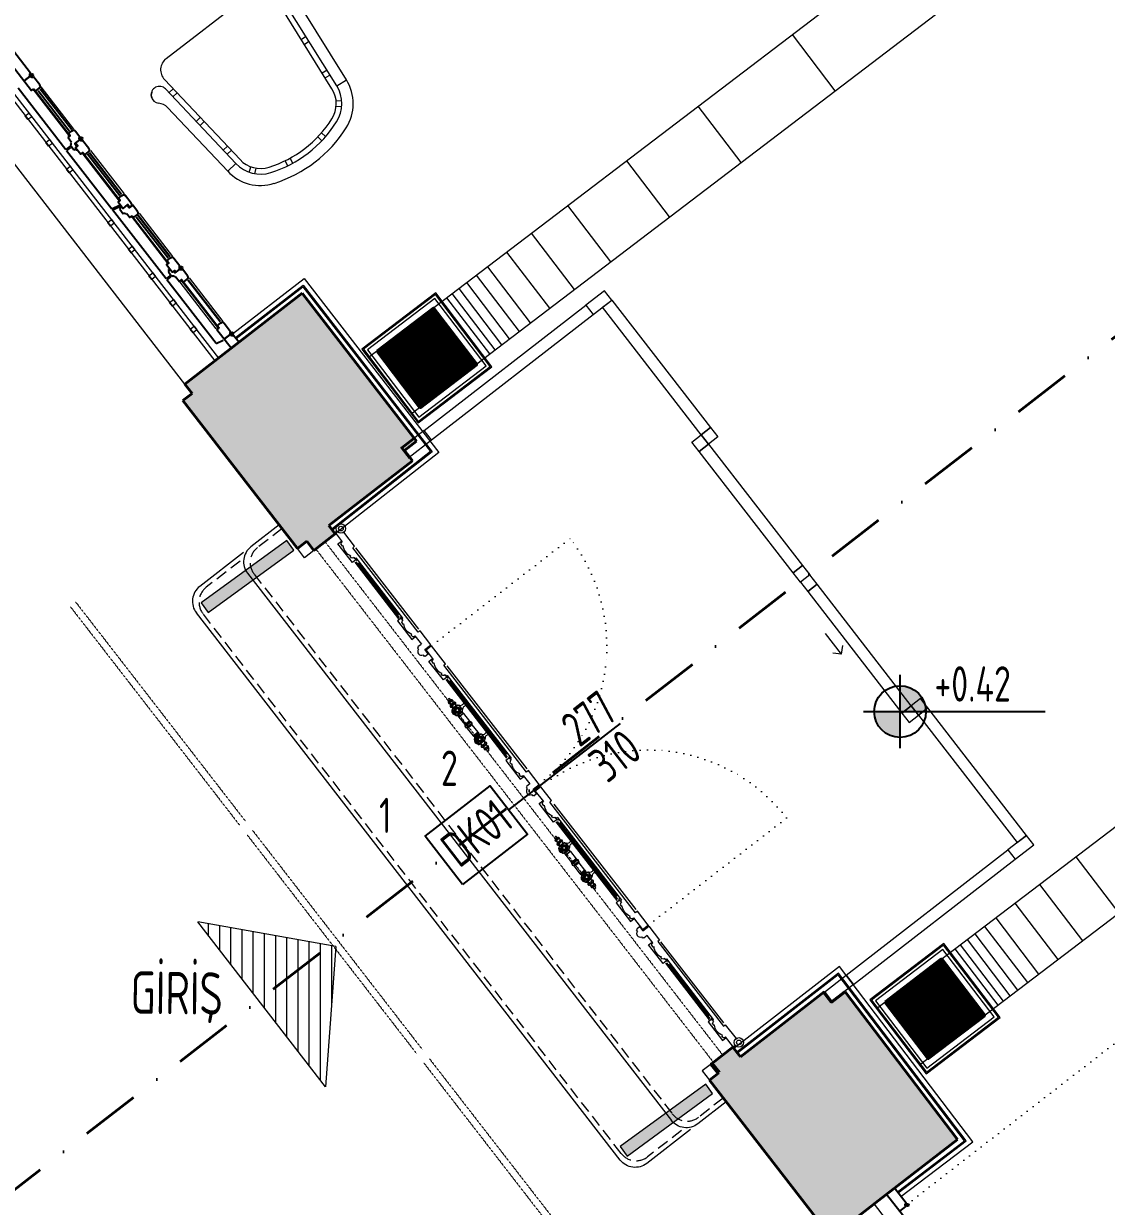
# Model space of a CAD drawing. Header units: millimetres. Extents: x 8884 to 18446, y 10737 to 16556.
# Drawn here: x 10154 to 10614, y 14058 to 14561 of the extents above; entities that cross this region are included whole.
import ezdxf

# ---------------------------------------------------------------- set-up
doc = ezdxf.new("R2010")
doc.units = ezdxf.units.MM
doc.set_wipeout_variables(frame=1)
for name, pattern in [('ACAD_ISO07W100', [3, 0, -3]), ('DASHDOT2', [0.5, 0.25, -0.125, 0, -0.125]), ('DOT2', [3.175, 0, -3.175]), ('DUZ', [0]), ('HIDDEN', [0.375, 0.25, -0.125])]:
    doc.linetypes.add(name, pattern=pattern)
for name, color, linetype, lineweight in [('_duvar_06', 138, 'DUZ', 60), ('Bina', 7, 'Continuous', 9), ('DOGRAMA', 4, 'Continuous', 18), ('FURNITURE (3RDF)', 43, 'Continuous', 20), ('GYPSUM BOARD (3RDF)', 97, 'Continuous', 20), ('kolon', 212, 'Continuous', 50), ('METAL (3RDF)', 252, 'Continuous', 15), ('Olcu', 9, 'Continuous', 20), ('ozgun_duvar', 251, 'DUZ', 9), ('PLASTER (3RDF)', 251, 'Continuous', 13), ('SIVA', 11, 'Continuous', 0), ('t_grns_000', 221, 'Continuous', 0), ('t_grns_005', 191, 'Continuous', 5), ('tassove_30', 6, 'DUZ', 30), ('TRS-ACK-KAPI-AHS', 40, 'Continuous', 18), ('TRS-DVR-OZGN', 192, 'Continuous', 40), ('TRS-GRN-0.00', 221, 'Continuous', 0), ('TRS-GRN-0.05', 191, 'Continuous', 5), ('TRS-GRN-0.09', 197, 'Continuous', 9), ('TRS-GRN-0.13', 153, 'Continuous', 13), ('TRS-GRN-0.15', 157, 'Continuous', 15), ('TRS-GRN-0.18', 152, 'Continuous', 18), ('TRS-GRN-0.20', 72, 'Continuous', 20), ('TRS-GRN-0.25', 54, 'Continuous', 25), ('TRS-ISR-ACLS', 53, 'ACAD_ISO07W100', 20), ('TRS-ISR-KAPI-POZ', 3, 'Continuous', 20), ('TRS-ISR-KST', 185, 'DASHDOT2', 40), ('TRS-MRD-KABA', 115, 'HIDDEN', 9), ('TRS-YAZI-MAHL', 20, 'Continuous', 13), ('TRS-YAZI-MRDVN', 101, 'Continuous', 0), ('TRS_TRM_TASIYICI', 226, 'DUZ', 9), ('TUGLA DUVAR (3RDF)', 26, 'Continuous', 13), ('WALLPAPER (3RDF)', 63, 'Continuous', 13), ('YAZI_MAHAL', 181, 'Continuous', 0)]:
    doc.layers.add(name, color=color, linetype=linetype, lineweight=lineweight)
doc.layers.add('yazi_kapi_poz', color=3, linetype='Continuous')
doc.layers.add('yazi_kot', color=34, linetype='Continuous')
doc.styles.add('yazi_kck_100', font='isocpeur.ttf', dxfattribs={"width": 0.7, "height": 30})
doc.styles.add('yazı_kck_50', font='isocpeur.ttf', dxfattribs={"width": 0.7, "height": 15})
pattern_1 = [(45.60976326, (-107582.08845, -11156.5024), (-0.08932398658, 0.08744269793), [])]

# ---------------------------------------------------------------- blocks, each defined once
blk = doc.blocks.new('kapı bez.plan')
at = {"layer": 't_grns_005', "ltscale": 10}
blk.add_line((-1711.34, -2601.14), (-1711.34, -2601.7), dxfattribs=at)
for points in [[(-1721.79, -2603.6), (-1721.79, -2601.64)], [(-1711.79, -2601.7), (-1711.79, -2603.6), (-1721.79, -2603.6)], [(-1712.34, -2601.7), (-1711.34, -2601.7)]]:
    blk.add_lwpolyline(points, dxfattribs=at)
at = {"layer": 'TRS-GRN-0.20'}
for p, q in [((-1713.05, -2601.7), (-1713.05, -2602.2)), ((-1712.34, -2601.7), (-1713.05, -2601.7)), ((-1712.34, -2601.14), (-1712.34, -2601.7))]:
    blk.add_line(p, q, dxfattribs=at)
for points in [[(-1721.35, -2602.2), (-1721.35, -2601.64)], [(-1720.95, -2602.7), (-1719.95, -2602.7), (-1719.95, -2602.32)], [(-1713.45, -2602.7), (-1714.45, -2602.7), (-1714.45, -2602.32)]]:
    blk.add_lwpolyline(points, dxfattribs=at)
for centre, radius, start, end in [((-1721.57, -2602.78), 0.631, 8.1668, 69.1528), ((-1717.2, -2598.15), 4.99, 236.5927, 303.4073), ((-1712.82, -2602.78), 0.631, 110.8472, 171.8332)]:
    blk.add_arc(centre, radius, start, end, dxfattribs=at)
blk = doc.blocks.new('tokmaküst')
at = {"layer": 't_grns_000', "ltscale": 10}
for points in [[(-2149.1, -2855.65), (-2149.1, -2856.85)], [(-2148.84, -2855.41), (-2148.84, -2857.07)], [(-2148.27, -2855.18), (-2148.27, -2857.25)], [(-2147.36, -2855.45), (-2147.36, -2857.06)], [(-2147.1, -2857.49), (-2147.1, -2855.02)], [(-2146.6, -2854.85), (-2146.6, -2857.67)], [(-2145.6, -2855.15), (-2145.6, -2857.37)], [(-2145.42, -2854.75), (-2145.42, -2857.69)], [(-2145.05, -2854.37), (-2142.59, -2854.37)], [(-2142.64, -2854.24), (-2145, -2854.24)], [(-2142.22, -2857.69), (-2142.22, -2854.75)], [(-2142.02, -2857.44), (-2142.02, -2855)], [(-2141.89, -2855.05), (-2141.89, -2857.4)], [(-2141.26, -2857.51), (-2141.26, -2854.94)], [(-2141.01, -2854.97), (-2141.01, -2857.47)], [(-2137.01, -2854.97), (-2137.01, -2857.47)], [(-2136.77, -2857.57), (-2136.77, -2854.88)], [(-2136.49, -2857.67), (-2136.49, -2854.78)], [(-2136.4, -2857.72), (-2136.4, -2854.73)], [(-2135.62, -2857.72), (-2135.62, -2854.73)], [(-2135.52, -2857.67), (-2135.52, -2854.78)], [(-2135.25, -2857.57), (-2135.25, -2854.88)], [(-2135.01, -2854.97), (-2135.01, -2857.47)], [(-2131.01, -2854.97), (-2131.01, -2857.47)], [(-2130.76, -2857.51), (-2130.76, -2854.94)], [(-2130.13, -2855.05), (-2130.13, -2857.4)], [(-2130, -2857.44), (-2130, -2855)], [(-2129.8, -2857.69), (-2129.8, -2854.75)], [(-2129.43, -2854.37), (-2126.97, -2854.37)], [(-2127.01, -2854.24), (-2129.38, -2854.24)], [(-2126.6, -2854.75), (-2126.6, -2857.69)], [(-2126.42, -2855.15), (-2126.42, -2857.37)], [(-2125.42, -2854.85), (-2125.42, -2857.67)], [(-2124.92, -2857.49), (-2124.92, -2855.02)], [(-2124.66, -2855.45), (-2124.66, -2857.06)], [(-2123.75, -2855.18), (-2123.75, -2857.25)], [(-2123.18, -2855.41), (-2123.18, -2857.07)], [(-2122.92, -2855.65), (-2122.92, -2856.85)]]:
    blk.add_lwpolyline(points, dxfattribs=at)
for centre, radius in [((-2143.82, -2856.22), 1.43), ((-2143.82, -2856.22), 1.05), ((-2143.82, -2856.22), 0.848), ((-2128.2, -2856.22), 1.43), ((-2128.2, -2856.22), 1.05), ((-2128.2, -2856.22), 0.848)]:
    blk.add_circle(centre, radius, dxfattribs=at)
at = {"layer": 't_grns_005', "ltscale": 10}
for points in [[(-2141.01, -2854.97), (-2137.01, -2854.97)], [(-2131.01, -2854.97), (-2135.01, -2854.97)], [(-2145.24, -2857.88), (-2142.41, -2857.88)], [(-2142.41, -2857.93), (-2145.23, -2857.92)], [(-2145.16, -2858.08), (-2142.48, -2858.08)], [(-2144.67, -2858.26), (-2144.67, -2858.28)], [(-2142.97, -2858.26), (-2144.67, -2858.26)], [(-2144.67, -2858.28), (-2142.97, -2858.28)], [(-2144.48, -2858.37), (-2144.48, -2858.39)], [(-2143.16, -2858.37), (-2144.48, -2858.37)], [(-2144.48, -2858.39), (-2143.16, -2858.39)], [(-2143.16, -2858.37), (-2143.16, -2858.39)], [(-2142.97, -2858.26), (-2142.97, -2858.28)], [(-2141.01, -2857.47), (-2137.01, -2857.47)], [(-2131.01, -2857.47), (-2135.01, -2857.47)], [(-2126.78, -2857.88), (-2129.61, -2857.88)], [(-2129.61, -2857.88), (-2126.78, -2857.88)], [(-2126.79, -2857.93), (-2129.61, -2857.92)], [(-2129.54, -2858.08), (-2126.86, -2858.08)], [(-2129.05, -2858.26), (-2129.05, -2858.28)], [(-2127.35, -2858.26), (-2129.05, -2858.26)], [(-2129.05, -2858.28), (-2127.35, -2858.28)], [(-2128.86, -2858.37), (-2128.86, -2858.39)], [(-2127.54, -2858.37), (-2128.86, -2858.37)], [(-2128.86, -2858.39), (-2127.54, -2858.39)], [(-2127.54, -2858.37), (-2127.54, -2858.39)], [(-2127.35, -2858.26), (-2127.35, -2858.28)]]:
    blk.add_lwpolyline(points, dxfattribs=at)
for centre in [(-2143.82, -2856.22), (-2128.2, -2856.22)]:
    blk.add_circle(centre, 0.661, dxfattribs=at)
for centre, radius, start, end in [((-2149.46, -2856.26), 0.457, 133.8298, 233.9101), ((-2149.17, -2856.81), 1.08, 98.6584, 124.6299), ((-2149.59, -2854.84), 0.939, 279.9211, 322.9587), ((-2148.37, -2855.73), 0.566, 79.1833, 145.07), ((-2148.3, -2855.29), 0.117, 26.7193, 72.1809), ((-2146.85, -2853.24), 2.41, 235.9956, 248.5839), ((-2147.57, -2855.2), 0.324, 239.7391, 308.9567), ((-2146.7, -2855.49), 0.663, 135.5695, 176.7997), ((-2147.13, -2855.13), 0.107, 73.8672, 112.7241), ((-2146.76, -2855.17), 0.371, 77.5626, 156.9338), ((-2146.99, -2855.58), 0.834, 27.0921, 68.1218), ((-2145.72, -2854.96), 0.58, 203.9235, 231.548), ((-2145.94, -2855.2), 0.259, 236.8226, 301.9108), ((-2145.92, -2855.12), 0.324, 291.3574, 354.9312), ((-2145.38, -2855.2), 0.227, 103.5774, 167.4933), ((-2145.24, -2854.75), 0.185, 90, 180), ((-2145.24, -2854.75), 0.185, 90, 180), ((-2145.27, -2854.35), 0.219, 278.2674, 355.6999), ((-2144.94, -2854.34), 0.112, 131.5613, 197.3486), ((-2145.06, -2854.21), 0.064, 315.9907, 335.2542), ((-2145.79, -2852.97), 1.49, 301.9271, 35.3359), ((-2141.86, -2852.97), 1.48, 144.4829, 238.483), ((-2142.58, -2854.21), 0.064, 204.7458, 224.0093), ((-2142.7, -2854.34), 0.112, 342.6514, 48.4387), ((-2142.37, -2854.35), 0.219, 184.3001, 261.7326), ((-2142.41, -2854.75), 0.185, 0, 90), ((-2142, -2854.79), 0.219, 188.2674, 265.6999), ((-2141.99, -2855.11), 0.112, 41.5613, 107.3486), ((-2141.86, -2854.99), 0.064, 225.9907, 245.2542), ((-2141.69, -2854.62), 0.469, 245.3979, 293.9408), ((-2141.79, -2854.07), 1.02, 286.4332, 301.5252), ((-2141.15, -2855.09), 0.183, 40.1768, 125.1586), ((-2136.84, -2855.05), 0.18, 65.9314, 156.2836), ((-2136.76, -2854.5), 0.38, 268.469, 313.7981), ((-2136.4, -2854.85), 0.125, 92.7786, 142.1161), ((-2136.53, -2854.37), 0.376, 289.9258, 313.7316), ((-2136.01, -2854.9), 0.364, 89.7597, 135.397), ((-2136.01, -2854.9), 0.364, 44.603, 90.2403), ((-2135.49, -2854.37), 0.376, 226.2684, 250.0742), ((-2135.62, -2854.85), 0.125, 37.8839, 87.2214), ((-2135.26, -2854.5), 0.38, 226.2019, 271.531), ((-2135.18, -2855.05), 0.18, 23.7164, 114.0686), ((-2130.87, -2855.09), 0.183, 54.8414, 139.8232), ((-2130.23, -2854.07), 1.02, 238.4748, 253.5668), ((-2130.33, -2854.62), 0.469, 246.0592, 294.6021), ((-2130.16, -2854.99), 0.064, 294.7458, 314.0093), ((-2130.03, -2855.11), 0.112, 72.6514, 138.4387), ((-2130.02, -2854.79), 0.219, 274.3001, 351.7326), ((-2129.61, -2854.75), 0.185, 90, 180), ((-2129.65, -2854.35), 0.219, 278.2674, 355.6999), ((-2129.32, -2854.34), 0.112, 131.5613, 197.3486), ((-2129.44, -2854.21), 0.064, 315.9907, 335.2542), ((-2130.17, -2852.97), 1.49, 301.9271, 35.3359), ((-2126.24, -2852.97), 1.48, 144.4829, 238.483), ((-2126.96, -2854.21), 0.064, 204.7458, 224.0093), ((-2127.08, -2854.34), 0.112, 342.6514, 48.4387), ((-2126.75, -2854.35), 0.219, 184.3001, 261.7326), ((-2126.78, -2854.75), 0.185, 0, 90), ((-2126.64, -2855.2), 0.227, 12.5067, 76.4226), ((-2126.1, -2855.12), 0.324, 185.0688, 248.6426), ((-2126.08, -2855.2), 0.259, 238.0892, 303.1774), ((-2126.3, -2854.96), 0.58, 308.452, 336.0765), ((-2125.03, -2855.58), 0.834, 111.8782, 152.9079), ((-2125.26, -2855.17), 0.371, 23.0662, 102.4374), ((-2124.89, -2855.13), 0.107, 67.2759, 106.1328), ((-2125.32, -2855.49), 0.663, 3.2003, 44.4305), ((-2124.45, -2855.2), 0.324, 231.0433, 300.2609), ((-2125.17, -2853.24), 2.41, 291.4161, 304.0044), ((-2123.72, -2855.29), 0.117, 107.8191, 153.2807), ((-2123.65, -2855.73), 0.566, 34.93, 100.8167), ((-2122.43, -2854.84), 0.939, 217.0413, 260.0789), ((-2122.85, -2856.81), 1.08, 55.3701, 81.3416), ((-2122.55, -2856.26), 0.457, 306.0899, 46.1702), ((-2149.13, -2855.04), 1.7, 249.3743, 260.7741), ((-2149.74, -2857.89), 1.23, 34.598, 74.0966), ((-2148.47, -2856.98), 0.343, 219.9563, 318.0292), ((-2147.46, -2858.21), 1.26, 96.5714, 126.8704), ((-2147.57, -2857.22), 0.257, 37.0871, 97.9988), ((-2146.7, -2857.03), 0.663, 183.2003, 224.4305), ((-2147.13, -2857.39), 0.107, 247.2759, 286.1328), ((-2146.76, -2857.35), 0.371, 203.0662, 282.4374), ((-2146.99, -2856.94), 0.834, 291.8782, 332.9079), ((-2145.72, -2857.55), 0.58, 128.452, 156.0765), ((-2145.94, -2857.32), 0.259, 58.0892, 123.1774), ((-2145.92, -2857.4), 0.324, 5.0688, 68.6426), ((-2145.38, -2857.32), 0.227, 192.5067, 256.4226), ((-2145.24, -2857.69), 0.185, 180, 270), ((-2145.46, -2857.96), 0.227, 354.8772, 22.5419), ((-2145.14, -2857.99), 0.0928, 177.1286, 254.2351), ((-2145.35, -2859.38), 1.31, 58.6596, 81.76), ((-2144.91, -2859.07), 0.822, 58.2493, 72.6418), ((-2143.81, -2857.72), 0.942, 224.7852, 269.5178), ((-2143.83, -2857.72), 0.942, 270.4822, 315.2148), ((-2142.73, -2859.07), 0.822, 107.3582, 121.7507), ((-2142.29, -2859.38), 1.31, 98.24, 121.3404), ((-2142.5, -2857.99), 0.0928, 285.7649, 2.8714), ((-2142.41, -2857.69), 0.185, 270, 0), ((-2142.18, -2857.96), 0.227, 157.4581, 185.1228), ((-2142, -2857.66), 0.219, 94.3001, 171.7326), ((-2141.99, -2857.34), 0.112, 252.6514, 318.4387), ((-2141.86, -2857.46), 0.064, 114.7458, 134.0093), ((-2141.69, -2857.83), 0.469, 66.0592, 114.6021), ((-2141.79, -2858.38), 1.02, 58.4748, 73.5668), ((-2141.15, -2857.36), 0.183, 234.8414, 319.8232), ((-2136.84, -2857.4), 0.18, 203.7164, 294.0686), ((-2136.76, -2857.95), 0.38, 46.2019, 91.531), ((-2136.4, -2857.6), 0.125, 217.8839, 267.2214), ((-2136.53, -2858.07), 0.376, 46.2684, 70.0742), ((-2136.01, -2857.55), 0.364, 224.603, 270.2403), ((-2136.01, -2857.55), 0.364, 269.7597, 315.397), ((-2135.49, -2858.07), 0.376, 109.9258, 133.7316), ((-2135.62, -2857.6), 0.125, 272.7786, 322.1161), ((-2135.26, -2857.95), 0.38, 88.469, 133.7981), ((-2135.18, -2857.4), 0.18, 245.9314, 336.2836), ((-2130.87, -2857.36), 0.183, 220.1768, 305.1586), ((-2130.23, -2858.38), 1.02, 106.4332, 121.5252), ((-2130.33, -2857.83), 0.469, 65.3979, 113.9408), ((-2130.16, -2857.46), 0.064, 45.9907, 65.2542), ((-2130.03, -2857.34), 0.112, 221.5613, 287.3486), ((-2130.02, -2857.66), 0.219, 8.2674, 85.6999), ((-2129.61, -2857.69), 0.185, 180, 270), ((-2129.83, -2857.96), 0.227, 354.8772, 22.5419), ((-2129.52, -2857.99), 0.0928, 177.1286, 254.2351), ((-2129.73, -2859.38), 1.31, 58.6596, 81.76), ((-2129.29, -2859.07), 0.822, 58.2493, 72.6418), ((-2128.19, -2857.72), 0.942, 224.7852, 269.5178), ((-2128.21, -2857.72), 0.942, 270.4822, 315.2148), ((-2127.11, -2859.07), 0.822, 107.3582, 121.7507), ((-2126.67, -2859.38), 1.31, 98.24, 121.3404), ((-2126.88, -2857.99), 0.0928, 285.7649, 2.8714), ((-2126.56, -2857.96), 0.227, 157.4581, 185.1228), ((-2126.78, -2857.69), 0.185, 270, 0), ((-2126.64, -2857.32), 0.227, 283.5774, 347.4933), ((-2126.1, -2857.4), 0.324, 111.3574, 174.9312), ((-2126.08, -2857.32), 0.259, 56.8226, 121.9108), ((-2126.3, -2857.55), 0.58, 23.9235, 51.548), ((-2125.03, -2856.94), 0.834, 207.0921, 248.1218), ((-2125.26, -2857.35), 0.371, 257.5626, 336.9338), ((-2124.89, -2857.39), 0.107, 253.8672, 292.7241), ((-2125.32, -2857.03), 0.663, 315.5695, 356.7997), ((-2124.45, -2857.22), 0.257, 82.0012, 142.9129), ((-2124.56, -2858.21), 1.26, 53.1296, 83.4286), ((-2123.55, -2856.98), 0.343, 221.9708, 320.0437), ((-2122.28, -2857.89), 1.23, 105.9034, 145.402), ((-2122.88, -2855.04), 1.7, 279.2259, 290.6257)]:
    blk.add_arc(centre, radius, start, end, dxfattribs=at)
blk = doc.blocks.new('giriskapi')
at = {"layer": 't_grns_000'}
for points in [[(-84.74, 0), (-128.4, 0)], [(-9.56, 0), (-64.93, 0)], [(66.08, 0), (9.36, 0)], [(127.08, 0), (83.42, 0)], [(-123.91, -4.06), (-93.5, -4.06)], [(-123.77, -3.56), (-93.73, -3.56)], [(-122.74, -3.06), (-94.77, -3.06)], [(-60.73, -4.06), (-18.51, -4.06)], [(-60.59, -3.56), (-18.73, -3.56)], [(-59.56, -3.06), (-19.78, -3.06)], [(15.77, -4.06), (57.97, -4.06)], [(15.91, -3.56), (57.74, -3.56)], [(16.94, -3.06), (56.69, -3.06)], [(91.77, -4.06), (122.18, -4.06)], [(91.91, -3.56), (121.95, -3.56)], [(92.94, -3.06), (120.91, -3.06)]]:
    blk.add_lwpolyline(points, dxfattribs=at)
for centre, radius in [((-138.82, 0), 2), ((-138.82, 0), 1), ((137.5, 0), 2), ((137.5, 0), 1)]:
    blk.add_circle(centre, radius, dxfattribs=at)
at = {"layer": 'TRS-GRN-0.20'}
for p, q in [((-92.51, -2.5), (-124.99, -2.5)), ((137.68, -3), (132.19, -3)), ((137.68, -1.99), (137.68, -3))]:
    blk.add_line(p, q, dxfattribs=at)
for points in [[(-76.32, -3.16), (-76.32, 0), (-83.82, 0), (-83.82, -1), (-129.32, -1), (-129.32, 0), (-136.82, 0)], [(-1.14, -3.16), (-1.14, -3.16), (-1.14, -3.16), (-1.14, 0), (-8.64, 0), (-8.64, -1), (-66.14, -1), (-66.14, 0), (-75.82, 0), (-75.82, -3), (-70.82, -3), (-70.82, -3.56)], [(0.18, -5.16), (0.88, -5.16), (0.88, -4.76), (1.18, -4.76), (1.18, -3.16), (-1.14, -3.16), (-1.14, 0)], [(67, -1), (7.46, -1), (7.46, 0), (0, 0), (0, -3), (5.68, -3), (5.68, -3), (5.68, -3)], [(68.18, -3), (74.5, -3), (74.5, 0), (67, 0), (67, -1)], [(73.68, -5.16), (72.98, -5.16), (72.98, -4.76), (72.68, -4.76), (72.68, -3.16), (75, -3.16), (75, 0), (82.5, 0), (82.5, -1), (128, -1), (128, 0), (135.5, 0)], [(-139, -1.99), (-139, -3), (-134, -3)], [(-83.5, -3), (-79, -3), (-79, -3)], [(-79, -3.15), (-79, -4.91), (-78.7, -4.91), (-78.7, -5.31), (-78, -5.31)], [(-75, -5.31), (-74.3, -5.31), (-74.3, -4.91), (-74, -4.91), (-74, -3.31), (-76.32, -3.31), (-76.32, -0.15)], [(-61.81, -2.5), (-61.81, -2.5), (-17.33, -2.5), (-17.33, -2.86)], [(-8.32, -3), (-3.82, -3), (-3.82, -4.76), (-3.52, -4.76), (-3.52, -5.16), (-2.82, -5.16)], [(14.69, -2.5), (59.17, -2.5)], [(77.68, -3), (77.68, -4.76), (77.38, -4.76), (77.38, -5.16), (76.68, -5.16)], [(81.68, -3.56), (81.68, -3), (77.68, -3)], [(123.18, -2.5), (90.69, -2.5), (90.69, -2.5)]]:
    blk.add_lwpolyline(points, dxfattribs=at)
for centre in [(-76.5, -4.97), (-1.32, -4.82), (75.18, -4.82)]:
    blk.add_arc(centre, 1.54, 192.6804, 347.3196, dxfattribs=at)
at = {"layer": 't_grns_000'}
for name, p in [('kapı bez.plan', (1587.35, 2598.64)), ('kapı bez.plan', (1650.53, 2598.64)), ('tokmaküst', (2096.34, 2848.06)), ('kapı bez.plan', (1727.03, 2598.64)), ('tokmaküst', (2170.51, 2848.06)), ('kapı bez.plan', (1803.03, 2598.64))]:
    blk.add_blockref(name, p, dxfattribs=at)
at = {"layer": 't_grns_000', "xscale": -1}
for p in [(-1804.85, 2598.64), (-1729.67, 2598.64), (-1653.17, 2598.64), (-1589.16, 2598.64)]:
    blk.add_blockref('kapı bez.plan', p, dxfattribs=at)
blk = doc.blocks.new('KESİT ÇİZ')
at = {"layer": 'TRS-ISR-KST', "ltscale": 100}
blk.add_lwpolyline([(112917.63, 54696.31), (114203.42, 55692.51)], dxfattribs=at)
blk = doc.blocks.new('kot_pln_100_1')
at = {"layer": 'yazi_kot'}
h = blk.add_hatch(color=256, dxfattribs=at)
h.paths.add_polyline_path([(2536.6, 63728.3), (2558.6, 63728.3, 0.414214), (2536.6, 63750.3)])
h.paths.add_polyline_path([(2536.6, 63728.3), (2514.6, 63728.3, 0.414214), (2536.6, 63706.3)])
for p, q in [((2536.6, 63697.1), (2536.6, 63759.5)), ((2505.6, 63728.3), (2660, 63728.3))]:
    blk.add_line(p, q, dxfattribs=at)
blk.add_circle((2536.6, 63728.3), 22, dxfattribs=at)
at = {"layer": 'yazi_kot', "style": 'yazi_kck_100', "width": 0.7}
for tag, p in [('±0.00', (2565.8, 63736.8)), ('KABAKOT', (2567, 63693.6))]:
    blk.add_attdef(tag, p, '', height=30, dxfattribs=at)
blk = doc.blocks.new('poz_lk_50_1')
at = {"layer": 'yazi_kapi_poz'}
blk.add_line((-17146.5, -36.55), (-17086.5, -36.55), dxfattribs=at)
blk.add_lwpolyline([(-17181.5, -49.55), (-17181.5, -23.55), (-17146.5, -23.55), (-17146.5, -49.55)], close=True, dxfattribs=at)
at = {"layer": 'yazi_kapi_poz', "style": 'yazı_kck_50', "width": 0.7}
for tag, p in [('90', (-17106.68, -34.14)), ('LK01', (-17178.51, -43.42)), ('210', (-17106.68, -53.45))]:
    blk.add_attdef(tag, p, '', height=15, dxfattribs=at)
blk = doc.blocks.new('SAND5')
blk.add_wipeout([(-48.26, -3.77), (-37.37, -3.99), (-12.67, -3.95), (-6.83, -3.84), (-4.1, -2.29), (-2.85, 0.45), (-3.3, 6.05), (-1.31, 6.25), (-0.23, 2.62), (3.2, 2.09), (4.77, 4.04), (3.9, 6.97), (2.82, 8.41), (-0.05, 33.49), (-0.81, 40.99), (-4.12, 49.21), (-9.22, 53.5), (-17.9, 56.28), (-29.02, 57.19), (-39.57, 55.6), (-48.89, 51.03), (-53.48, 43.27), (-53.71, 40.89), (-56.55, 13.9), (-57.42, 8.32), (-59.24, 5.78), (-59.07, 3.22), (-57.78, 1.99), (-54.79, 2.18), (-53.47, 4.39), (-53.29, 6.17), (-51.3, 5.97), (-51.74, 1.49), (-50.47, -2.36), (-50.47, -2.36)])
for p, q in [((-35.83, 52.38), (-35.48, 50.42)), ((-33.86, 52.73), (-33.51, 50.77)), ((-20.88, 52.76), (-21.23, 50.78)), ((-18.91, 52.41), (-19.26, 50.44)), ((-46.84, 47.48), (-45.26, 46.26)), ((-7.89, 47.54), (-9.46, 46.31)), ((-48.06, 45.9), (-46.48, 44.67)), ((-6.66, 45.96), (-8.23, 44.73)), ((-53.89, 40.91), (-56.93, 10.04)), ((-49.91, 40.51), (-53.89, 40.91)), ((-49.91, 40.51), (-53.47, 4.39)), ((-47.92, 40.32), (-51.74, 1.49)), ((-6.78, 40.38), (-2.84, 1.56)), ((-4.79, 40.58), (-0.81, 40.99)), ((-4.79, 40.58), (-1.13, 4.47)), ((-0.81, 40.99), (2.32, 10.14)), ((-50.55, 34.04), (-48.56, 33.84)), ((-50.35, 36.03), (-48.36, 35.83)), ((-4.34, 36.1), (-6.33, 35.9)), ((-4.14, 34.11), (-6.13, 33.91)), ((-51.72, 22.09), (-49.73, 21.9)), ((-2.92, 22.17), (-4.91, 21.97)), ((-51.92, 20.1), (-49.93, 19.91)), ((-2.72, 20.18), (-4.71, 19.98)), ((-53.29, 6.17), (-51.3, 5.97)), ((-53.09, 8.16), (-51.1, 7.97)), ((-1.51, 8.24), (-3.5, 8.04)), ((-1.31, 6.25), (-3.3, 6.05)), ((-46.76, -4), (-7.81, -3.94))]:
    blk.add_line(p, q)
for centre, radius, start, end in [((-27.3, 10.14), 47.09, 70.1191, 110.0601), ((-37.97, 39.34), 16, 110.0601, 174.379), ((-37.97, 39.34), 12, 110.0601, 174.379), ((-27.3, 10.14), 43.09, 70.1191, 110.0601), ((-27.3, 10.14), 41.09, 70.1191, 110.0601), ((-16.73, 39.37), 12, 5.8002, 70.1191), ((-16.73, 39.37), 16, 5.8002, 70.1191), ((-37.97, 39.34), 10, 110.0601, 174.379), ((-16.73, 39.37), 10, 5.8002, 70.1191), ((-61.9, 10.53), 5, 312.9694, 354.379), ((7.29, 10.64), 5, 185.8002, 227.2098), ((-56.45, 4.68), 3, 132.9694, 354.379), ((1.86, 4.77), 3, 185.8002, 47.2098), ((-46.77, 1), 5, 174.379, 270.0896), ((-7.82, 1.06), 5, 270.0896, 5.8002)]:
    blk.add_arc(centre, radius, start, end)
blk = doc.blocks.new('FHFDH')
at = {"layer": 'METAL (3RDF)'}
for p, q in [((139319.44, -16673.9, 33.18), (139623.78, -16442.13, 33.18)), ((139337.66, -16697.82, 33.18), (139618.13, -16484.23, 33.18)), ((139543.54, -16503.24, 33.18), (139561.76, -16527.16, 33.18)), ((139499.68, -16536.64, 33.18), (139517.89, -16560.56, 33.18)), ((139459.67, -16567.1, 33.18), (139477.89, -16591.02, 33.18)), ((139429.25, -16590.27, 33.18), (139447.47, -16614.19, 33.18)), ((139404.2, -16609.35, 33.18), (139422.42, -16633.27, 33.18)), ((139388.74, -16621.12, 33.18), (139406.96, -16645.04, 33.18)), ((139378.29, -16629.08, 33.18), (139396.51, -16653, 33.18)), ((139370.11, -16635.31, 33.18), (139388.32, -16659.23, 33.18)), ((139361.21, -16642.09, 33.18), (139379.43, -16666.01, 33.18)), ((139365.38, -16638.91, 33.18), (139383.6, -16662.83, 33.18)), ((139355.06, -16646.77, 33.18), (139373.27, -16670.7, 33.18)), ((139357.97, -16644.55, 33.18), (139376.19, -16668.48, 33.18)), ((139352.78, -16648.51, 33.18), (139370.99, -16672.43, 33.18))]:
    blk.add_line(p, q, dxfattribs=at)

msp = doc.modelspace()

# ---------------------------------------------------------------- hatches: boundary and pattern name
at = {"layer": 'Olcu'}
h = msp.add_hatch(dxfattribs=at)
h.set_pattern_fill('ANSI31', color=256, scale=1.5, angle=45, style=0)
h.set_pattern_definition([(90, (3350.3603, 111083.143), (-4.7625, 1e-15), [])])
h.paths.add_polyline_path([(10274.45, 14170.32), (10253.32, 14174.12), (10239.47, 14163.4), (10281.91, 14108.62), (10285.48, 14156.31)])
h.paths.add_polyline_path([(10286.36, 14168.18), (10274.45, 14170.32), (10285.48, 14156.31)])
h.paths.add_polyline_path([(10253.32, 14174.12), (10227.58, 14178.75), (10239.47, 14163.4)])
at = {"layer": 'ozgun_duvar'}
h = msp.add_hatch(dxfattribs=at)
h.set_pattern_fill('DOTS', color=256, scale=0.4, style=0)
h.set_pattern_definition([(0, (19999.1183, 8091.67544), (0.3175, 0.635), [0, -0.635])])
h.paths.add_polyline_path([(10238.39, 14419.92), (10271.98, 14445.94), (10320.68, 14383.08), (10315.54, 14379.13), (10318.9, 14374.77), (10283.32, 14347.21), (10286.08, 14343.65), (10276.99, 14336.61), (10273.93, 14340.56), (10269.97, 14337.5), (10221.28, 14400.34), (10225.24, 14403.4), (10222.17, 14407.36), (10229.29, 14412.87)])
h = msp.add_hatch(dxfattribs=at)
h.set_pattern_fill('DOTS', color=256, scale=0.4, style=0)
h.set_pattern_definition([(0, (19999.1183, 8091.67544), (0.3175, 0.635), [0, -0.635])])
h.paths.add_polyline_path([(10493.87, 14148.93), (10497.17, 14144.67), (10502.88, 14148.99), (10550.64, 14086.26), (10517.06, 14060.24), (10507.95, 14053.19), (10500.84, 14047.68), (10497.78, 14051.63), (10493.83, 14048.57), (10445.14, 14111.41), (10449.09, 14114.48), (10446.03, 14118.43), (10455.12, 14125.47), (10458.3, 14121.37), (10493.87, 14148.93), (10497.19, 14144.68)])
at = {"layer": 'TRS-GRN-0.15'}
h = msp.add_hatch(color=256, dxfattribs=at)
h.dxf.hatch_style = 1
h.paths.add_polyline_path([(10229.09, 14314.31), (10232.04, 14310.27), (10268.39, 14336.8), (10265.44, 14340.84)])
h = msp.add_hatch(color=256, dxfattribs=at)
h.dxf.hatch_style = 1
h.paths.add_polyline_path([(10407.24, 14083.2), (10410.18, 14079.16), (10446.53, 14105.69), (10443.58, 14109.73)])
at = {"layer": 'TRS_TRM_TASIYICI'}
h = msp.add_hatch(dxfattribs=at)
h.set_pattern_fill('ANSI31', color=256, angle=0.6098)
h.set_pattern_definition(pattern_1)
h.paths.add_polyline_path([(10304.01, 14421.33), (10322.18, 14397.47), (10346.05, 14415.64), (10327.87, 14439.51)])
h = msp.add_hatch(dxfattribs=at)
h.set_pattern_fill('ANSI31', color=256, angle=0.6098)
h.set_pattern_definition(pattern_1)
h.paths.add_polyline_path([(10520.01, 14144.64), (10538.19, 14120.77), (10562.06, 14138.95), (10543.88, 14162.82)])

# ---------------------------------------------------------------- linework, layer by layer
at = {"layer": '_duvar_06'}
msp.add_line((10446.03, 14118.43), (10449.09, 14114.48), dxfattribs=at)
at = {"layer": 'DOGRAMA', "elevation": -0.16}
for points in [[(10399.66, 14440), (10403.63, 14443.08)], [(10323.86, 14387.63), (10392.61, 14440.9)], [(10326.93, 14383.66), (10395.69, 14436.93)], [(10503.28, 14156.04), (10572.04, 14209.31)], [(10506.36, 14152.07), (10575.11, 14205.34)]]:
    msp.add_lwpolyline(points, dxfattribs=at)
for points in [[(10403.63, 14443.08), (10445.65, 14388.85), (10441.67, 14385.77), (10399.66, 14440)], [(10444.75, 14381.8), (10484.76, 14330.17), (10480.78, 14327.09), (10440.78, 14378.72)], [(10530.91, 14270.59), (10490.91, 14322.22), (10486.94, 14319.15), (10526.94, 14267.51)], [(10579.98, 14215.46), (10537.96, 14269.7), (10533.99, 14266.62), (10576.01, 14212.39)]]:
    msp.add_lwpolyline(points, close=True, dxfattribs=at)
at = {"layer": 'GYPSUM BOARD (3RDF)', "elevation": 33.18}
for points in [[(10298.05, 14422.14), (10321.38, 14391.51), (10352, 14414.84), (10328.68, 14445.47)], [(10299.8, 14421.9), (10321.61, 14393.26), (10350.25, 14415.07), (10328.44, 14443.71)], [(10514.06, 14145.45), (10537.38, 14114.82), (10568.01, 14138.14), (10544.69, 14168.77)], [(10515.81, 14145.21), (10537.62, 14116.57), (10566.26, 14138.38), (10544.45, 14167.02)]]:
    msp.add_lwpolyline(points, close=True, dxfattribs=at)
at = {"layer": 'kolon', "elevation": 33.18}
for points in [[(10304.01, 14421.33), (10322.18, 14397.47), (10346.05, 14415.64), (10327.87, 14439.51)], [(10520.01, 14144.64), (10538.19, 14120.77), (10562.06, 14138.95), (10543.88, 14162.82)]]:
    msp.add_lwpolyline(points, close=True, dxfattribs=at)
at = {"layer": 'PLASTER (3RDF)'}
for points in [[(10243.95, 14426.76), (10272.33, 14448.75), (10326.62, 14378.67), (10284.56, 14345.63)], [(10525.06, 14063.91), (10553.62, 14085.66), (10499.94, 14156.24), (10457.07, 14122.95)]]:
    msp.add_lwpolyline(points, dxfattribs=at)
at = {"layer": 'SIVA'}
for q in [(10494.57, 14301.28, -0.16), (10501.84, 14296.2, -0.16), (10497.68, 14292.98, -0.16)]:
    msp.add_line((10501.37, 14292.51, -0.16), q, dxfattribs=at)
at = {"layer": 'tassove_30'}
msp.add_lwpolyline([(10276.99, 14336.61), (10285.68, 14343.34)], dxfattribs=at)
at = {"layer": 'TRS-ACK-KAPI-AHS', "elevation": -0.16}
for points in [[(10392.61, 14440.9), (10395.69, 14436.93), (10403.63, 14443.08), (10400.55, 14447.05)], [(10314.34, 14380.29), (10317.44, 14376.3), (10326.93, 14383.66), (10323.86, 14387.63)], [(10441.67, 14385.77), (10444.75, 14381.8), (10440.78, 14378.72), (10437.7, 14382.69)], [(10445.65, 14388.85), (10448.72, 14384.88), (10444.75, 14381.8), (10441.67, 14385.77)], [(10484.76, 14330.17), (10487.83, 14326.2), (10483.86, 14323.12), (10480.78, 14327.09)], [(10490.91, 14322.22), (10487.83, 14326.2), (10483.86, 14323.12), (10486.94, 14319.15)], [(10533.99, 14266.62), (10530.91, 14270.59), (10526.94, 14267.51), (10530.02, 14263.54)], [(10537.96, 14269.7), (10534.88, 14273.67), (10530.91, 14270.59), (10533.99, 14266.62)], [(10572.04, 14209.31), (10575.11, 14205.34), (10583.06, 14211.49), (10579.98, 14215.46)], [(10496.87, 14144.71), (10493.66, 14148.58), (10503.29, 14156.04), (10506.37, 14152.06)], [(10496.86, 14144.71), (10493.66, 14148.59), (10503.28, 14156.04), (10506.36, 14152.07)]]:
    msp.add_lwpolyline(points, close=True, dxfattribs=at)
at = {"layer": 'TRS-DVR-OZGN'}
for p, q in [((10271.98, 14445.94), (10320.68, 14383.08)), ((10222.17, 14407.36), (10225.24, 14403.4)), ((10225.24, 14403.4), (10221.28, 14400.34)), ((10221.28, 14400.34), (10269.97, 14337.5)), ((10269.97, 14337.5), (10273.93, 14340.56)), ((10273.93, 14340.56), (10276.99, 14336.61)), ((10550.64, 14086.26, 33.18), (10502.88, 14148.99, 33.18)), ((10449.09, 14114.48), (10445.14, 14111.41)), ((10445.14, 14111.41), (10493.83, 14048.57)), ((10517.06, 14060.24, 33.18), (10550.64, 14086.26, 33.18))]:
    msp.add_line(p, q, dxfattribs=at)
for points in [[(10222.17, 14407.36), (10271.98, 14445.94)], [(10318.9, 14374.77), (10315.54, 14379.13), (10320.68, 14383.08)], [(10283.32, 14347.21), (10318.9, 14374.77)], [(10283.32, 14347.21), (10286.08, 14343.65), (10276.99, 14336.61)], [(10493.87, 14148.93), (10458.3, 14121.37)], [(10493.87, 14148.93), (10497.25, 14144.59), (10502.88, 14148.99)], [(10458.3, 14121.37), (10455.12, 14125.47), (10446.03, 14118.43), (10449.09, 14114.48)], [(10500.84, 14047.68), (10517.06, 14060.24)]]:
    msp.add_lwpolyline(points, dxfattribs=at)
at = {"layer": 'TRS-DVR-OZGN', "elevation": -0.16}
for points in [[(10317.71, 14375.91), (10314.34, 14380.29), (10319.51, 14384.26)], [(10493.54, 14148.98), (10496.94, 14144.62), (10502.59, 14149.04)]]:
    msp.add_lwpolyline(points, dxfattribs=at)
at = {"layer": 'TRS-GRN-0.00'}
for p, q in [((10046.26, 14660.69), (10234.9, 14417.22)), ((10047.84, 14661.92), (10236.48, 14418.44)), ((10515.15, 14058.76), (10708.69, 13808.97))]:
    msp.add_line(p, q, dxfattribs=at)
at = {"layer": 'TRS-GRN-0.05'}
for p, q in [((10157.54, 14532.67), (10173.09, 14512.59)), ((10157.85, 14532.92), (10173.41, 14512.84)), ((10194.34, 14485.16), (10178.48, 14505.64)), ((10194.34, 14485.16), (10178.48, 14505.64)), ((10178.48, 14505.64), (10194.22, 14485.32)), ((10194.66, 14485.41), (10178.8, 14505.88)), ((10194.66, 14485.41), (10178.8, 14505.88)), ((10178.8, 14505.88), (10194.54, 14485.57)), ((10199.37, 14478.68), (10198.73, 14478.19)), ((10199.37, 14478.68), (10198.73, 14478.19)), ((10214.97, 14458.54), (10199.37, 14478.68)), ((10215.29, 14458.78), (10199.68, 14478.93)), ((10220.74, 14451.75), (10220.42, 14451.5)), ((10220.42, 14451.5), (10236.38, 14430.91)), ((10220.74, 14451.75), (10236.69, 14431.16)), ((10236.69, 14431.16), (10236.38, 14430.91))]:
    msp.add_line(p, q, dxfattribs=at)
at = {"layer": 'TRS-GRN-0.09'}
for p, q in [((10160.53, 14532.72), (10173.89, 14515.49)), ((10160.71, 14532.86), (10174.06, 14515.62)), ((10195.2, 14487.98), (10181.48, 14505.68)), ((10195.38, 14488.11), (10181.66, 14505.82)), ((10215.77, 14461.43), (10202.18, 14478.97)), ((10215.95, 14461.57), (10202.36, 14479.1)), ((10237.17, 14433.81), (10223.42, 14451.55)), ((10237.35, 14433.94), (10223.6, 14451.69))]:
    msp.add_line(p, q, dxfattribs=at)
at = {"layer": 'TRS-GRN-0.09', "linetype": 'DOT2', "ltscale": 0.01}
for p, q in [((10277.77, 14337.23, -33.18), (10446.81, 14119.05, -33.18)), ((10281.72, 14340.29, -33.18), (10450.76, 14122.11, -33.18)), ((10173.32, 14312.86, -33.18), (10245.48, 14219.71, -33.18)), ((10175.69, 14314.69, -33.18), (10247.86, 14221.55, -33.18)), ((10248.55, 14215.76, -33.18), (10320.71, 14122.61, -33.18)), ((10250.92, 14217.59, -33.18), (10323.09, 14124.45, -33.18)), ((10326.15, 14120.49, -33.18), (10398.32, 14027.35, -33.18)), ((10323.78, 14118.66, -33.18), (10395.94, 14025.51, -33.18))]:
    msp.add_line(p, q, dxfattribs=at)
at = {"layer": 'TRS-GRN-0.09', "ltscale": 10}
msp.add_line((10407.26, 14077.45), (10227.01, 14310.1), dxfattribs=at)
at = {"layer": 'TRS-GRN-0.09'}
for points in [[(10154.2, 14521.38), (10155.78, 14522.6), (10157, 14521.02), (10155.42, 14519.8)], [(10162.98, 14510.05), (10164.56, 14511.27), (10165.78, 14509.69), (10164.2, 14508.47)], [(10171.76, 14498.72), (10173.34, 14499.94), (10174.56, 14498.36), (10172.98, 14497.14)], [(10189.31, 14476.06), (10190.89, 14477.28), (10192.12, 14475.7), (10190.54, 14474.48)], [(10198.09, 14464.73), (10199.67, 14465.95), (10200.9, 14464.37), (10199.32, 14463.15)], [(10206.87, 14453.4), (10208.45, 14454.62), (10209.68, 14453.04), (10208.09, 14451.82)], [(10215.65, 14442.07), (10217.23, 14443.29), (10218.45, 14441.71), (10216.87, 14440.48)], [(10224.43, 14430.74), (10226.01, 14431.96), (10227.23, 14430.38), (10225.65, 14429.15)]]:
    msp.add_lwpolyline(points, close=True, dxfattribs=at)
at = {"layer": 'TRS-GRN-0.09', "ltscale": 10}
for points in [[(10262.22, 14347.5), (10250.17, 14338.17, 0.414214), (10248.75, 14326.94), (10429, 14094.29)], [(10247.01, 14335.72), (10228.44, 14321.32, 0.414214), (10227.01, 14310.1)], [(10452.28, 14102.2), (10440.23, 14092.87, -0.414214), (10429, 14094.29)], [(10437.06, 14090.42), (10418.49, 14076.02, -0.414214), (10407.26, 14077.45)]]:
    msp.add_lwpolyline(points, format="xyb", dxfattribs=at)
at = {"layer": 'TRS-GRN-0.09'}
for centre, start, end in [((10157.32, 14531), 56.0539, 109.4811), ((10171.42, 14512.81), 326.0539, 19.4811), ((10178.27, 14503.96), 56.0539, 109.4811), ((10199.15, 14477), 56.0539, 109.4811), ((10213.3, 14458.75), 326.0539, 19.4811), ((10220.21, 14449.82), 56.0539, 109.4811), ((10234.7, 14431.13), 326.0539, 19.4811)]:
    msp.add_arc(centre, 1.26, start, end, dxfattribs=at)
at = {"layer": 'TRS-GRN-0.13'}
for p, q in [((10174.98, 14515.7), (10161.02, 14533.73)), ((10181.97, 14506.69), (10196.3, 14488.19)), ((10202.67, 14479.97), (10216.86, 14461.65)), ((10223.91, 14452.56), (10238.27, 14434.02)), ((10235.44, 14430.82), (10220.1, 14450.62))]:
    msp.add_line(p, q, dxfattribs=at)
for points in [[(10276.99, 14336.61), (10273.04, 14333.55), (10269.97, 14337.5)], [(10446.03, 14118.43), (10442.07, 14115.37), (10445.14, 14111.41)]]:
    msp.add_lwpolyline(points, dxfattribs=at)
at = {"layer": 'TRS-GRN-0.15'}
for points in [[(10229.09, 14314.31), (10232.04, 14310.27), (10268.39, 14336.8), (10265.44, 14340.84)], [(10407.24, 14083.2), (10410.18, 14079.16), (10446.53, 14105.69), (10443.58, 14109.73)]]:
    msp.add_lwpolyline(points, close=True, dxfattribs=at)
at = {"layer": 'TRS-GRN-0.18'}
msp.add_line((10222.17, 14407.36), (10033.54, 14650.83), dxfattribs=at)
at = {"layer": 'TRS-GRN-0.25'}
for p, q in [((10151.25, 14533.28), (10171.54, 14507.09)), ((10157.85, 14532.92), (10158.65, 14531.89)), ((10159.74, 14532.11), (10173.1, 14514.87)), ((10173.16, 14508.34), (10171.54, 14507.09)), ((10173.46, 14507.95), (10171.84, 14506.69)), ((10171.84, 14506.69), (10191.07, 14481.88)), ((10173.6, 14509.82), (10173.99, 14510.13)), ((10175.98, 14506.74), (10176.38, 14507.04)), ((10194.41, 14487.36), (10180.69, 14505.07)), ((10191.07, 14481.88), (10194.28, 14483.36)), ((10191.38, 14481.48), (10194.48, 14482.9)), ((10214.15, 14452.08), (10191.38, 14481.48)), ((10197.79, 14483.66), (10195.73, 14482.06)), ((10198.71, 14482.47), (10197.79, 14483.66)), ((10196.99, 14479.62), (10197.39, 14479.93)), ((10199.68, 14478.93), (10200.29, 14478.14)), ((10214.98, 14460.82), (10201.39, 14478.35)), ((10215.23, 14456.08), (10215.63, 14456.39)), ((10215.77, 14453.34), (10214.15, 14452.08)), ((10216.08, 14452.94), (10214.46, 14451.69)), ((10235.39, 14424.67), (10214.46, 14451.69)), ((10217.62, 14453), (10218.02, 14453.3)), ((10236.69, 14431.16), (10235.9, 14432.19)), ((10235.39, 14424.67), (10238.47, 14426.09)), ((10241.82, 14422.58), (10235.74, 14430.42))]:
    msp.add_line(p, q, dxfattribs=at)
for points in [[(10141.22, 14552.42), (10156.9, 14532.18), (10157.85, 14532.92)], [(10156.34, 14538.2), (10153.78, 14536.21)], [(10174.93, 14506.87), (10173.46, 14508.77)], [(10194.47, 14481.65), (10195.94, 14479.76)], [(10197.39, 14479.93), (10198.73, 14478.19), (10199.68, 14478.93)], [(10215.1, 14455.03), (10216.57, 14453.13)], [(10235.74, 14430.42), (10236.69, 14431.16)], [(10241.43, 14428.38), (10238.87, 14426.39)], [(10520.49, 14062.9), (10529.17, 14051.7), (10530.12, 14052.43)]]:
    msp.add_lwpolyline(points, dxfattribs=at)
for points in [[(10153.78, 14536.21), (10156.34, 14538.2, -0.414213), (10156.52, 14539.6), (10145.19, 14554.23)], [(10158.65, 14531.89), (10160.23, 14533.11, -0.873843), (10160.37, 14533.26, 0.095094), (10160.41, 14533.25, 0.396063), (10160.54, 14534.34, 0.095094), (10160.51, 14534.35, -0.873843), (10160.41, 14534.52), (10157.71, 14538)], [(10173.99, 14510.13), (10172.46, 14512.1), (10173.41, 14512.84), (10172.61, 14513.87), (10174.19, 14515.09, 0.873843), (10174.36, 14515.19, -0.095094), (10174.37, 14515.23, -0.396063), (10175.46, 14515.09, -0.095094), (10175.45, 14515.05, 0.873843), (10175.6, 14514.91), (10177.43, 14512.54, 0.400158), (10177.29, 14511.17), (10175.28, 14509.61), (10176.2, 14508.42), (10175.64, 14507.99)], [(10199.18, 14482.84), (10198.71, 14482.47), (10197.79, 14483.66), (10195.73, 14482.06), (10193.71, 14484.67), (10194.66, 14485.41), (10193.93, 14486.36), (10195.51, 14487.58, 0.873843), (10195.68, 14487.68, -0.095094), (10195.68, 14487.72, -0.396063), (10196.77, 14487.58, -0.095094), (10196.77, 14487.54, 0.873843), (10196.91, 14487.4)], [(10198.71, 14482.47), (10199.18, 14482.84, -0.873843), (10199.32, 14482.98, 0.095094), (10199.36, 14482.98, 0.396063), (10199.5, 14484.06, 0.095094), (10199.46, 14484.07, -0.873843), (10199.36, 14484.24), (10196.91, 14487.4)], [(10200.29, 14478.14), (10201.88, 14479.36, -0.873843), (10202.01, 14479.5, 0.095094), (10202.05, 14479.5, 0.396063), (10202.19, 14480.59, 0.095094), (10202.15, 14480.59, -0.873843), (10202.05, 14480.76), (10199.97, 14483.45), (10198.39, 14482.23), (10197.47, 14483.41), (10195.73, 14482.06), (10195, 14483.01), (10194.6, 14482.71)], [(10218.02, 14453.3), (10219.79, 14451.01), (10220.74, 14451.75), (10221.54, 14450.72), (10223.12, 14451.94, -0.873843), (10223.26, 14452.08, 0.095094), (10223.3, 14452.08, 0.396063), (10223.43, 14453.17, 0.095094), (10223.4, 14453.17, -0.873843), (10223.3, 14453.35), (10221.21, 14456.03, -0.400158), (10219.85, 14456.24), (10217.83, 14454.68), (10217.34, 14455.31), (10216.79, 14454.88)], [(10235.9, 14432.19), (10237.48, 14433.41, 0.873843), (10237.65, 14433.51, -0.095094), (10237.65, 14433.55, -0.396063), (10238.74, 14433.41, -0.095094), (10238.74, 14433.37, 0.873843), (10238.88, 14433.23), (10241.57, 14429.75)], [(10238.87, 14426.39), (10241.43, 14428.38, 0.414214), (10242.84, 14428.2), (10245.18, 14425.18)], [(10526.05, 14055.73), (10528.61, 14057.72, -0.414213), (10528.79, 14059.12), (10523.85, 14065.5)]]:
    msp.add_lwpolyline(points, format="xyb", dxfattribs=at)
for points in [[(10181.49, 14507.3, 0.095094), (10181.45, 14507.31, -0.873843), (10181.35, 14507.48), (10178.66, 14510.96, -0.400158), (10177.29, 14511.17), (10175.67, 14509.91), (10176.59, 14508.73), (10175.64, 14507.99), (10177.85, 14505.15), (10178.8, 14505.88), (10179.59, 14504.85), (10181.17, 14506.08, -0.873843), (10181.31, 14506.22, 0.095094), (10181.35, 14506.22, 0.396063)], [(10217.34, 14461.03, -0.095094), (10217.34, 14461, 0.873843), (10217.48, 14460.86), (10219.99, 14457.62, 0.400158), (10219.85, 14456.24), (10218.23, 14454.99), (10217.74, 14455.62), (10216.79, 14454.88), (10214.34, 14458.05), (10215.29, 14458.78), (10214.49, 14459.81), (10216.07, 14461.03, 0.873843), (10216.25, 14461.13, -0.095094), (10216.25, 14461.17, -0.396063)]]:
    msp.add_lwpolyline(points, format="xyb", close=True, dxfattribs=at)
for centre in [(10157.14, 14538.81), (10178.08, 14511.78), (10220.64, 14456.85), (10242.22, 14428.99), (10529.4, 14058.33)]:
    msp.add_circle(centre, 0.5, dxfattribs=at)
for centre, radius, start, end in [((10157.14, 14538.82), 1, 217.8107, 305.0476), ((10173, 14509.36), 0.75, 307.7675, 37.7675), ((10175.39, 14506.28), 0.75, 37.7675, 127.7675), ((10194.01, 14482.25), 0.75, 307.7675, 37.7675), ((10196.4, 14479.16), 0.75, 37.7675, 127.7675), ((10214.64, 14455.62), 0.75, 307.7675, 37.7675), ((10217.03, 14452.54), 0.75, 37.7675, 127.7675), ((10242.22, 14428.99), 1, 130.4874, 217.7243)]:
    msp.add_arc(centre, radius, start, end, dxfattribs=at)
at = {"layer": 'TRS-ISR-ACLS'}
for points in [[(10327.03, 14296.12), (10385.92, 14341.74)], [(10419.09, 14177.29), (10477.99, 14222.92)], [(10528.84, 14058.43), (10630.58, 14137.25)]]:
    msp.add_lwpolyline(points, dxfattribs=at)
for centre, start, end in [((10327.03, 14296.12), 307.7675, 37.7675), ((10419.09, 14177.29), 37.7675, 127.7675)]:
    msp.add_arc(centre, 74.5, start, end, dxfattribs=at)
at = {"layer": 'TRS-MRD-KABA', "ltscale": 20}
for points in [[(10263.45, 14345.92), (10252.98, 14337.81, 0.414214), (10251.56, 14326.59), (10429.36, 14097.1)], [(10245.63, 14332.12), (10231.24, 14320.97, 0.414214), (10229.82, 14309.74)], [(10433.24, 14089.98), (10418.84, 14078.83, -0.414214), (10407.62, 14080.25), (10229.82, 14309.74)], [(10451.05, 14103.78), (10440.58, 14095.67, -0.414214), (10429.36, 14097.1)]]:
    msp.add_lwpolyline(points, format="xyb", dxfattribs=at)
at = {"layer": 'TUGLA DUVAR (3RDF)'}
for points in [[(10242.42, 14428.74), (10272.78, 14452.26), (10330.12, 14378.24), (10286.1, 14343.67)], [(10243.65, 14427.16), (10272.42, 14449.45), (10327.32, 14378.59), (10284.87, 14345.24)], [(10526.57, 14061.92), (10557.12, 14085.18), (10500.4, 14159.76), (10455.54, 14124.92)], [(10525.36, 14063.51), (10554.32, 14085.56), (10500.03, 14156.94), (10456.76, 14123.34)]]:
    msp.add_lwpolyline(points, dxfattribs=at)
at = {"layer": 'WALLPAPER (3RDF)', "elevation": 33.18}
for points in [[(10297.35, 14422.24), (10321.28, 14390.81), (10352.71, 14414.74), (10328.77, 14446.17)], [(10513.36, 14145.54), (10537.29, 14114.12), (10568.71, 14138.05), (10544.78, 14169.47)]]:
    msp.add_lwpolyline(points, close=True, dxfattribs=at)
at = {"layer": 'YAZI_MAHAL'}
msp.add_line((10281.91, 14108.62), (10227.58, 14178.75), dxfattribs=at)
for points in [[(10286.36, 14168.18), (10227.58, 14178.75)], [(10286.36, 14168.18), (10281.91, 14108.62)]]:
    msp.add_lwpolyline(points, dxfattribs=at)

# ---------------------------------------------------------------- block references
at = {"layer": 'Bina'}
msp.add_blockref('KESİT ÇİZ', (-102776.72, -40638.27, 33.18), dxfattribs=at)
at = {"layer": 'METAL (3RDF)'}
msp.add_blockref('FHFDH', (-128803.25, 30815.72), dxfattribs=at)
at = {"layer": 'TRS-GRN-0.00', "rotation": 307.7675282779034}
msp.add_blockref('giriskapi', (10373.47, 14236.18), dxfattribs=at)
at = {"layer": 'TRS-ISR-KAPI-POZ'}
ref = msp.add_blockref('poz_lk_50_1', (23891.85, 24756.74), dxfattribs=dict(at, rotation=37.76752827775237))
ref.add_attrib('LK01', 'DK01', (10338.8, 14201.28), dxfattribs={"height": 15, "rotation": 37.7675, "style": 'yazı_kck_50', "width": 0.7})
ref.add_attrib('90', '277', (10389.9, 14252.61), dxfattribs={"height": 15, "rotation": 37.7675, "style": 'yazı_kck_50', "width": 0.7})
ref.add_attrib('210', '310', (10401.72, 14237.35), dxfattribs={"height": 15, "rotation": 37.7675, "style": 'yazı_kck_50', "width": 0.7})
at = {"layer": 'yazi_kot', "xscale": 0.5, "yscale": 0.5, "zscale": 0.5}
msp.add_blockref('kot_pln_100_1', (9257.92, -17596.03), dxfattribs=at).add_auto_attribs({'±0.00': '+0.42'})

# ---------------------------------------------------------------- texts
at = {"layer": 'TRS-YAZI-MAHL', "style": 'yazı_kck_50', "width": 0.7}
msp.add_text('GİRİŞ', height=18, rotation=359.3273, dxfattribs=at).set_placement((10198.97, 14139.7, 33.18))
at = {"layer": 'TRS-YAZI-MRDVN', "char_height": 15, "width": 311.1522, "attachment_point": 1, "rotation": 0.0004, "style": 'yazı_kck_50'}
for s, insert in [('2', (10331.01, 14251.55)), ('1', (10304.7, 14231.48))]:
    msp.add_mtext(s, dxfattribs=dict(at, insert=insert))

# ---------------------------------------------------------------- next in the draw order: block references
at = {"layer": 'FURNITURE (3RDF)', "ltscale": 20, "xscale": 1.200000000000891, "yscale": 1.200000000000891, "zscale": 1.200000000000891, "rotation": 217.5296681564914}
msp.add_blockref('SAND5', (10209.6, 14536.24), dxfattribs=at)

# ---------------------------------------------------------------- next in the draw order: block references
at = {"layer": 'METAL (3RDF)'}
msp.add_blockref('FHFDH', (-129019.38, 31092.58), dxfattribs=at)

doc.saveas('drawing.dxf')
